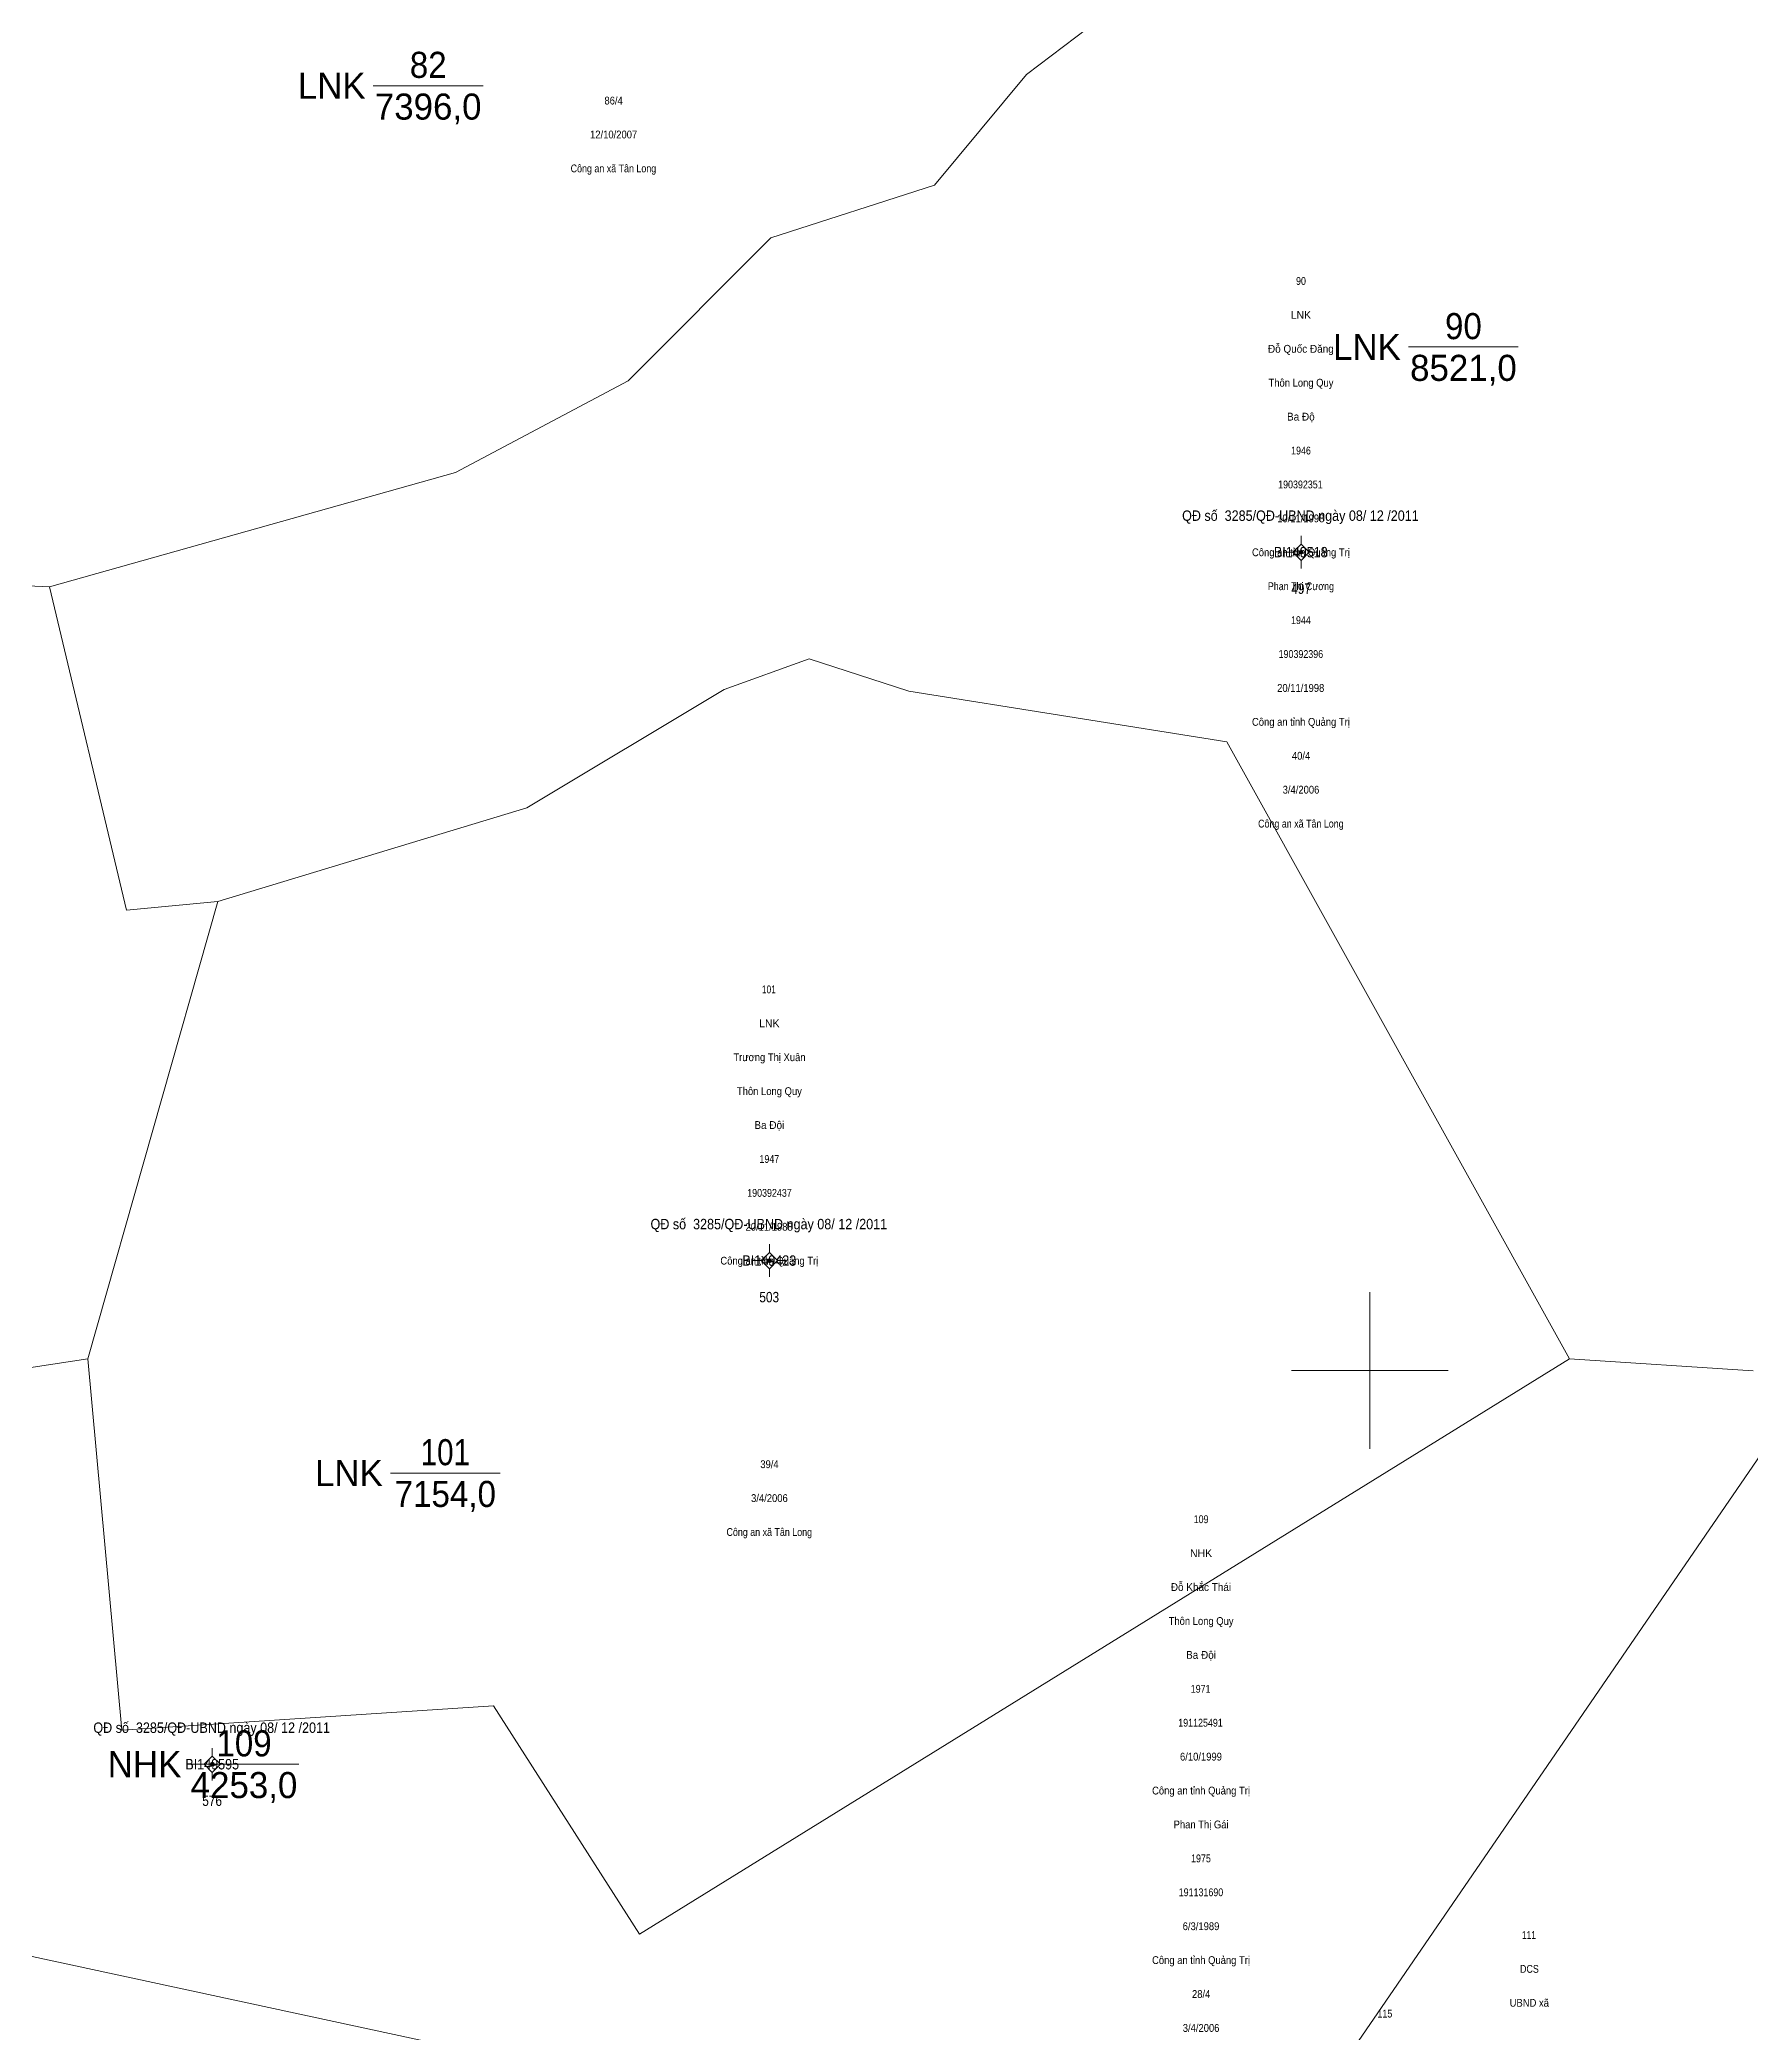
# Model space of a CAD drawing. Header units: metres. Extents: x 543779 to 545239, y 1834729 to 1836294.
# Drawn here: x 544098 to 544229.2, y 1835149.3 to 1835302 of the extents above; entities that cross this region are included whole.
import ezdxf
from ezdxf.enums import TextEntityAlignment as Align

# ---------------------------------------------------------------- set-up
doc = ezdxf.new("R2010")
doc.units = ezdxf.units.M
doc.header["$LTSCALE"] = 0.24
for name, color, linetype, lineweight in [('10', 7, 'Continuous', 13), ('11', 7, 'Continuous', 13), ('13', 7, 'Continuous', 13), ('63', 7, 'Continuous', 13)]:
    doc.layers.add(name, color=color, linetype=linetype, lineweight=lineweight)
for name, color, linetype in [('15', 7, 'Continuous'), ('2', 7, 'Continuous'), ('4', 7, 'Continuous')]:
    doc.layers.add(name, color=color, linetype=linetype)

msp = doc.modelspace()

# ---------------------------------------------------------------- hatches: boundary and pattern name
at = {"layer": '11'}
for points in [[(544194.8794, 1835262.7384, 1), (544194.5794, 1835262.7384, 1)], [(544154.1139, 1835208.4269, 1), (544153.8139, 1835208.4269, 1)], [(544111.3942, 1835169.815, 1), (544111.0942, 1835169.815, 1)]]:
    msp.add_hatch(color=256, dxfattribs=at).paths.add_polyline_path(points)

# ---------------------------------------------------------------- linework, layer by layer
at = {"layer": '10'}
for p, q in [((544072.62, 1835261.31), (544098.77, 1835260.08)), ((544101.71, 1835200.91), (544111.66, 1835235.97)), ((544080.45, 1835197.68), (544101.71, 1835200.91)), ((544215.32, 1835200.89), (544229.38, 1835199.97)), ((544199.11, 1835148.57), (544232.39, 1835197.09))]:
    msp.add_line(p, q, dxfattribs=at)
for points in [[(544098.77, 1835260.08), (544129.9, 1835268.86), (544143.13, 1835275.88), (544154.08, 1835286.83), (544166.62, 1835290.88), (544173.68, 1835299.37), (544178.41, 1835302.94)], [(544098.77, 1835260.08), (544104.67, 1835235.3), (544111.66, 1835235.97)], [(544111.66, 1835235.97), (544135.37, 1835243.15), (544150.5, 1835252.22), (544157.01, 1835254.57), (544164.65, 1835252.09), (544189.03, 1835248.19), (544215.32, 1835200.89)], [(544101.71, 1835200.91), (544104.31, 1835172.44), (544132.8, 1835174.3), (544144.01, 1835156.8), (544215.32, 1835200.89)], [(544089.81, 1835156.71), (544147.97, 1835144.2), (544167.94, 1835140.95)]]:
    msp.add_lwpolyline(points, dxfattribs=at)
at = {"layer": '11'}
for p, q in [((544194.73, 1835263.99), (544194.73, 1835263.36)), ((544194.1, 1835262.74), (544193.48, 1835262.74)), ((544194.73, 1835262.11), (544194.73, 1835261.49)), ((544195.98, 1835262.74), (544195.35, 1835262.74)), ((544153.34, 1835208.43), (544152.71, 1835208.43)), ((544153.96, 1835209.68), (544153.96, 1835209.05)), ((544155.21, 1835208.43), (544154.59, 1835208.43)), ((544153.96, 1835207.8), (544153.96, 1835207.18)), ((544111.24, 1835171.06), (544111.24, 1835170.44)), ((544110.62, 1835169.82), (544109.99, 1835169.82)), ((544111.24, 1835169.19), (544111.24, 1835168.56)), ((544112.49, 1835169.82), (544111.87, 1835169.82))]:
    msp.add_line(p, q, dxfattribs=at)
for points in [[(544194.73, 1835263.36), (544194.1, 1835262.74), (544194.73, 1835262.11), (544195.35, 1835262.74)], [(544153.96, 1835209.05), (544153.34, 1835208.43), (544153.96, 1835207.8), (544154.59, 1835208.43)], [(544111.24, 1835170.44), (544110.62, 1835169.82), (544111.24, 1835169.19), (544111.87, 1835169.82)]]:
    msp.add_lwpolyline(points, close=True, dxfattribs=at)
for centre in [(544194.7294, 1835262.7384), (544153.9639, 1835208.4269), (544111.2442, 1835169.815)]:
    msp.add_circle(centre, 0.15, dxfattribs=at)
at = {"layer": '13'}
for p, q in [((544123.59, 1835298.5), (544132, 1835298.5)), ((544202.97, 1835278.47), (544211.38, 1835278.47)), ((544124.91, 1835192.14), (544133.32, 1835192.14)), ((544109.47, 1835169.82), (544117.88, 1835169.82))]:
    msp.add_line(p, q, dxfattribs=at)
at = {"layer": '63'}
for p, q in [((544200, 1835194), (544200, 1835206)), ((544194, 1835200), (544206, 1835200))]:
    msp.add_line(p, q, dxfattribs=at)

# ---------------------------------------------------------------- texts
at = {"layer": '13'}
for s, height, width, p in [('82', 2, 0.95, (544127.8, 1835299.1)), ('90', 2, 0.95, (544207.175, 1835279.07)), ('QĐ số  3285/QĐ-UBND ngày 08/ 12 /2011', 0.8, 0.9, (544194.675, 1835265.14)), ('BI149518', 0.8, 0.9, (544194.705, 1835262.34)), ('497', 0.8, 0.85, (544194.73, 1835259.54)), ('QĐ số  3285/QĐ-UBND ngày 08/ 12 /2011', 0.8, 0.9, (544153.915, 1835210.83)), ('BI149423', 0.8, 0.9, (544153.95, 1835208.03)), ('503', 0.8, 0.85, (544153.945, 1835205.23)), ('101', 2, 0.85, (544129.11, 1835192.74)), ('QĐ số  3285/QĐ-UBND ngày 08/ 12 /2011', 0.8, 0.9, (544111.195, 1835172.22)), ('109', 2, 0.95, (544113.675, 1835170.42)), ('BI149595', 0.8, 0.9, (544111.235, 1835169.42)), ('576', 0.8, 0.85, (544111.23, 1835166.62))]:
    msp.add_text(s, height=height, dxfattribs=dict(at, width=width)).set_placement(p, align=Align.CENTER)
at = {"layer": '15'}
for s, width, p in [('86/4', 0.9, (544142.015, 1835297.06)), ('12/10/2007', 0.9, (544142.015, 1835294.46)), ('Công an xã Tân Long', 0.85, (544142, 1835291.86)), ('90', 0.85, (544194.72, 1835283.23)), ('Đỗ Quốc Đăng', 0.95, (544194.71, 1835278.03)), ('Thôn Long Quy', 0.9, (544194.72, 1835275.43)), ('Ba Độ', 0.95, (544194.71, 1835272.83)), ('1946', 0.85, (544194.72, 1835270.23)), ('190392351', 0.85, (544194.675, 1835267.63)), ('10/11/1998', 0.9, (544194.7, 1835265.03)), ('Công an tỉnh Quảng Trị', 0.9, (544194.715, 1835262.43)), ('Phan Thị Cương', 0.85, (544194.715, 1835259.83)), ('1944', 0.85, (544194.715, 1835257.23)), ('190392396', 0.85, (544194.71, 1835254.63)), ('20/11/1998', 0.9, (544194.7, 1835252.03)), ('Công an tỉnh Quảng Trị', 0.9, (544194.715, 1835249.43)), ('40/4', 0.9, (544194.725, 1835246.83)), ('3/4/2006', 0.9, (544194.72, 1835244.23)), ('Công an xã Tân Long', 0.85, (544194.71, 1835241.63)), ('101', 0.8, (544153.92, 1835228.92)), ('Trương Thị Xuân', 0.9, (544153.965, 1835223.72)), ('Thôn Long Quy', 0.9, (544153.96, 1835221.12)), ('Ba Đội', 0.95, (544153.955, 1835218.52)), ('1947', 0.85, (544153.955, 1835215.92)), ('190392437', 0.85, (544153.965, 1835213.32)), ('20/11/1988', 0.9, (544153.94, 1835210.72)), ('Công an tỉnh Quảng Trị', 0.9, (544153.955, 1835208.12)), ('39/4', 0.9, (544153.965, 1835192.52)), ('3/4/2006', 0.9, (544153.96, 1835189.92)), ('109', 0.85, (544187.06, 1835188.3)), ('Công an xã Tân Long', 0.85, (544153.95, 1835187.32)), ('Đỗ Khắc Thái', 0.95, (544187.05, 1835183.1)), ('Thôn Long Quy', 0.9, (544187.06, 1835180.5)), ('Ba Đội', 0.95, (544187.055, 1835177.9)), ('1971', 0.85, (544187.025, 1835175.3)), ('191125491', 0.85, (544187.015, 1835172.7)), ('6/10/1999', 0.9, (544187.05, 1835170.1)), ('Công an tỉnh Quảng Trị', 0.9, (544187.055, 1835167.5)), ('Phan Thị Gái', 0.9, (544187.06, 1835164.9)), ('1975', 0.85, (544187.05, 1835162.3)), ('191131690', 0.85, (544187.05, 1835159.7)), ('6/3/1989', 0.9, (544187.055, 1835157.1)), ('111', 0.8, (544212.2, 1835156.43)), ('Công an tỉnh Quảng Trị', 0.9, (544187.055, 1835154.5)), ('DCS', 0.85, (544212.235, 1835153.83)), ('28/4', 0.9, (544187.065, 1835151.9)), ('UBND xã', 0.9, (544212.225, 1835151.23)), ('115', 0.85, (544201.15, 1835150.4)), ('3/4/2006', 0.9, (544187.06, 1835149.3))]:
    msp.add_text(s, height=0.6, dxfattribs=dict(at, width=width)).set_placement(p, align=Align.CENTER)
for s, p in [('LNK', (544194.715, 1835280.63)), ('LNK', (544153.955, 1835226.32)), ('NHK', (544187.06, 1835185.7))]:
    msp.add_text(s, height=0.6, dxfattribs=at).set_placement(p, align=Align.CENTER)
at = {"layer": '2'}
for s, p in [('LNK', (544123, 1835297.5)), ('LNK', (544202.38, 1835277.47)), ('LNK', (544124.32, 1835191.14)), ('NHK', (544108.87, 1835168.82))]:
    msp.add_text(s, height=2, dxfattribs=at).set_placement(p, align=Align.RIGHT)
at = {"layer": '4'}
for s, p in [('7396,0', (544127.795, 1835295.9)), ('8521,0', (544207.175, 1835275.87)), ('4253,0', (544113.675, 1835167.22))]:
    msp.add_text(s, height=2, dxfattribs=at).set_placement(p, align=Align.CENTER)
at = {"layer": '4', "width": 0.95}
msp.add_text('7154,0', height=2, dxfattribs=at).set_placement((544129.11, 1835189.54), align=Align.CENTER)

doc.saveas('drawing.dxf')
